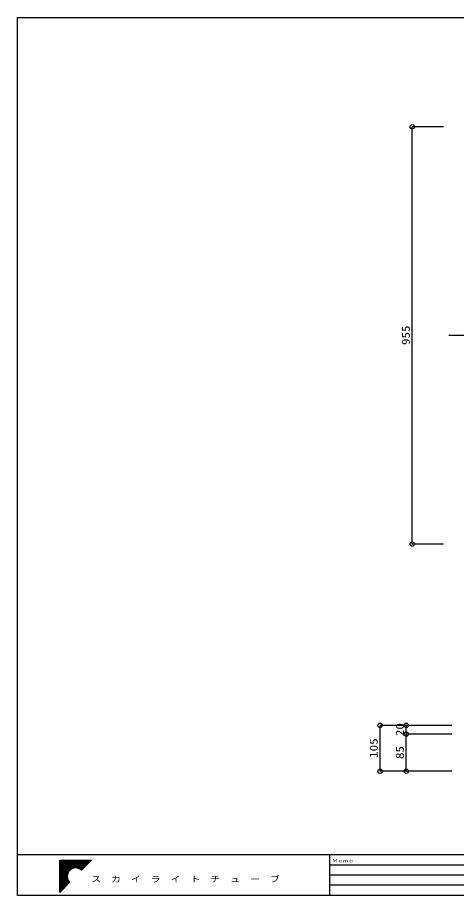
# Model space of a CAD drawing. Units: millimetres at full size. Extents: x -1447 to 1447, y -1005 to 1005.
# Drawn here: x -1447 to -442, y -1005 to 1005 of the extents above; entities that cross this region are included whole.
import ezdxf
from ezdxf.enums import TextEntityAlignment as Align

# ---------------------------------------------------------------- set-up
doc = ezdxf.new("R2010")
doc.units = ezdxf.units.MM
doc.header["$LTSCALE"] = 10
doc.linetypes.add('CHAIN1', pattern=[8, 5, -1, 1, -1])
for name, color, linetype in [('0-1___', 134, 'Continuous'), ('0-3__0-2_用紙フォ__マット_1_1_', 134, 'Continuous'), ('F-F', 134, 'Continuous')]:
    doc.layers.add(name, color=color, linetype=linetype)
doc.styles.add('ＭＳ ゴシック', font='')
doc.styles.get('ＭＳ ゴシック').set_extended_font_data('MS Gothic')

msp = doc.modelspace()

# ---------------------------------------------------------------- linework, layer by layer
at = {"layer": '0-1___', "color": 3}
for p, q in [((-1396.93, -911.25), (1446.63, -911.25)), ((-732.37, -911.25), (-732.37, -1003.28))]:
    msp.add_line(p, q, dxfattribs=at)
at = {"layer": '0-1___', "color": 6}
for p, q in [((-732.27, -934.26), (268.03, -934.26)), ((-731.38, -957.27), (268.03, -957.27)), ((-732.27, -980.27), (268.03, -980.27))]:
    msp.add_line(p, q, dxfattribs=at)
at = {"layer": '0-1___', "color": 3}
msp.add_lwpolyline([(-1446.63, 1004.65), (1446.63, 1004.65), (1446.63, -1004.65), (-1446.63, -1004.65)], close=True, dxfattribs=at)
msp.add_lwpolyline([(-1446.63, -911.25), (1446.63, -911.25), (1446.63, -1003.28)], dxfattribs=at)
at = {"layer": '0-3__0-2_用紙フォ__マット_1_1_'}
for p, q in [((-1349.58, -924.02), (-1277.69, -924.02)), ((-1349.58, -997.61), (-1349.58, -924.02)), ((-1277.69, -924.02), (-1300.24, -947.11)), ((-1349.58, -925.44), (-1279.07, -925.44)), ((-1349.58, -926.86), (-1280.46, -926.86)), ((-1349.58, -928.28), (-1281.85, -928.28)), ((-1349.58, -929.7), (-1283.24, -929.7)), ((-1349.58, -931.12), (-1284.62, -931.12)), ((-1349.58, -932.54), (-1286.01, -932.54)), ((-1349.58, -933.96), (-1287.4, -933.96)), ((-1349.58, -935.38), (-1288.79, -935.38)), ((-1349.58, -936.8), (-1290.17, -936.8)), ((-1349.58, -938.22), (-1291.56, -938.22)), ((-1349.58, -939.64), (-1292.95, -939.64)), ((-1349.58, -941.06), (-1294.34, -941.06)), ((-1349.58, -942.48), (-1319.23, -942.48)), ((-1349.58, -943.9), (-1322.65, -943.9)), ((-1308.04, -942.48), (-1295.72, -942.48)), ((-1304.62, -943.9), (-1297.11, -943.9)), ((-1349.58, -945.32), (-1324.92, -945.32)), ((-1349.58, -946.74), (-1326.65, -946.74)), ((-1349.58, -948.16), (-1328.03, -948.16)), ((-1349.58, -949.58), (-1329.17, -949.58)), ((-1349.58, -951), (-1330.1, -951)), ((-1349.58, -952.42), (-1330.87, -952.42)), ((-1349.58, -953.84), (-1331.49, -953.84)), ((-1349.58, -955.26), (-1331.98, -955.26)), ((-1349.58, -956.68), (-1332.35, -956.68)), ((-1349.58, -958.1), (-1332.61, -958.1)), ((-1349.58, -959.52), (-1332.76, -959.52)), ((-1349.58, -960.94), (-1332.8, -960.94)), ((-1349.58, -962.36), (-1332.74, -962.36)), ((-1349.58, -963.78), (-1332.57, -963.78)), ((-1302.35, -945.32), (-1298.5, -945.32)), ((-1349.58, -965.2), (-1332.29, -965.2)), ((-1349.58, -966.62), (-1331.9, -966.62)), ((-1349.58, -968.04), (-1331.39, -968.04)), ((-1349.58, -969.46), (-1330.74, -969.46)), ((-1349.58, -970.88), (-1329.94, -970.88)), ((-1349.58, -972.3), (-1328.98, -972.3)), ((-1349.58, -973.72), (-1327.8, -973.72)), ((-1327.03, -974.52), (-1349.58, -997.61)), ((-1349.58, -975.14), (-1327.64, -975.14)), ((-1349.58, -976.56), (-1329.02, -976.56)), ((-1349.58, -977.98), (-1330.41, -977.98)), ((-1349.58, -979.4), (-1331.8, -979.4)), ((-1349.58, -980.82), (-1333.19, -980.82)), ((-1349.58, -982.24), (-1334.57, -982.24)), ((-1349.58, -983.66), (-1335.96, -983.66)), ((-1349.58, -985.08), (-1337.35, -985.08)), ((-1349.58, -986.5), (-1338.74, -986.5)), ((-1349.58, -987.92), (-1340.12, -987.92)), ((-1349.58, -989.34), (-1341.51, -989.34)), ((-1349.58, -990.76), (-1342.9, -990.76)), ((-1349.58, -992.18), (-1344.29, -992.18)), ((-1349.58, -993.6), (-1345.67, -993.6)), ((-1349.58, -995.02), (-1347.06, -995.02)), ((-1349.58, -996.44), (-1348.45, -996.44))]:
    msp.add_line(p, q, dxfattribs=at)
for start, end in [(45.66363, 224.51236), (224.51236, 225.66363)]:
    msp.add_arc((-1313.64, -960.82), 19.17, start, end, dxfattribs=at)
at = {"layer": 'F-F', "color": 4}
for p, q in [((-471.42, 754.58), (-542.95, 754.58)), ((-542.95, -200.42), (-542.95, 754.58)), ((-471.55, -200.42), (-542.95, -200.42)), ((-512.6, -615.32), (-616.65, -615.32)), ((-616.65, -720.32), (-616.65, -615.32)), ((-452.6, -615.32), (-556.65, -615.32)), ((-556.65, -635.32), (-556.65, -615.32)), ((-452.6, -635.32), (-556.65, -635.32)), ((-452.6, -635.32), (-556.65, -635.32)), ((-556.65, -720.32), (-556.65, -635.32)), ((-512.6, -720.32), (-616.65, -720.32)), ((-452.6, -720.32), (-556.65, -720.32))]:
    msp.add_line(p, q, dxfattribs=at)
at = {"layer": 'F-F', "color": 7, "linetype": 'CHAIN1'}
msp.add_line((622.37, 277.08), (-459.09, 277.08), dxfattribs=at)
at = {"layer": 'F-F', "color": 4}
for centre in [(-542.95, 754.58), (-542.95, -200.42), (-616.65, -615.32), (-556.65, -615.32), (-556.65, -635.32), (-556.65, -635.32), (-616.65, -720.32), (-556.65, -720.32)]:
    msp.add_circle(centre, 5, dxfattribs=at)

# ---------------------------------------------------------------- texts
at = {"layer": '0-1___', "style": 'ＭＳ ゴシック', "width": 1.2}
msp.add_text('Ｍｅｍｏ', height=7.372, dxfattribs=at).set_placement((-726.34, -931.01), align=Align.BOTTOM_LEFT)
at = {"layer": '0-1___', "color": 6, "style": 'ＭＳ ゴシック', "width": 1.2}
msp.add_text('ス\u3000カ\u3000イ\u3000ラ\u3000イ\u3000ト\u3000チ\u3000ュ\u3000ー\u3000ブ', height=13.89, dxfattribs=at).set_placement((-1278.09, -978.49), align=Align.BOTTOM_LEFT)
at = {"layer": 'F-F', "color": 4, "style": 'ＭＳ ゴシック', "width": 1.2}
for s, p in [('955', (-542.95, 255.02)), ('20', (-556.65, -640.02)), ('105', (-616.65, -689.87)), ('85', (-556.65, -692.52))]:
    msp.add_text(s, height=18.33, rotation=90, dxfattribs=at).set_placement(p, align=Align.BOTTOM_LEFT)

doc.saveas('drawing.dxf')
